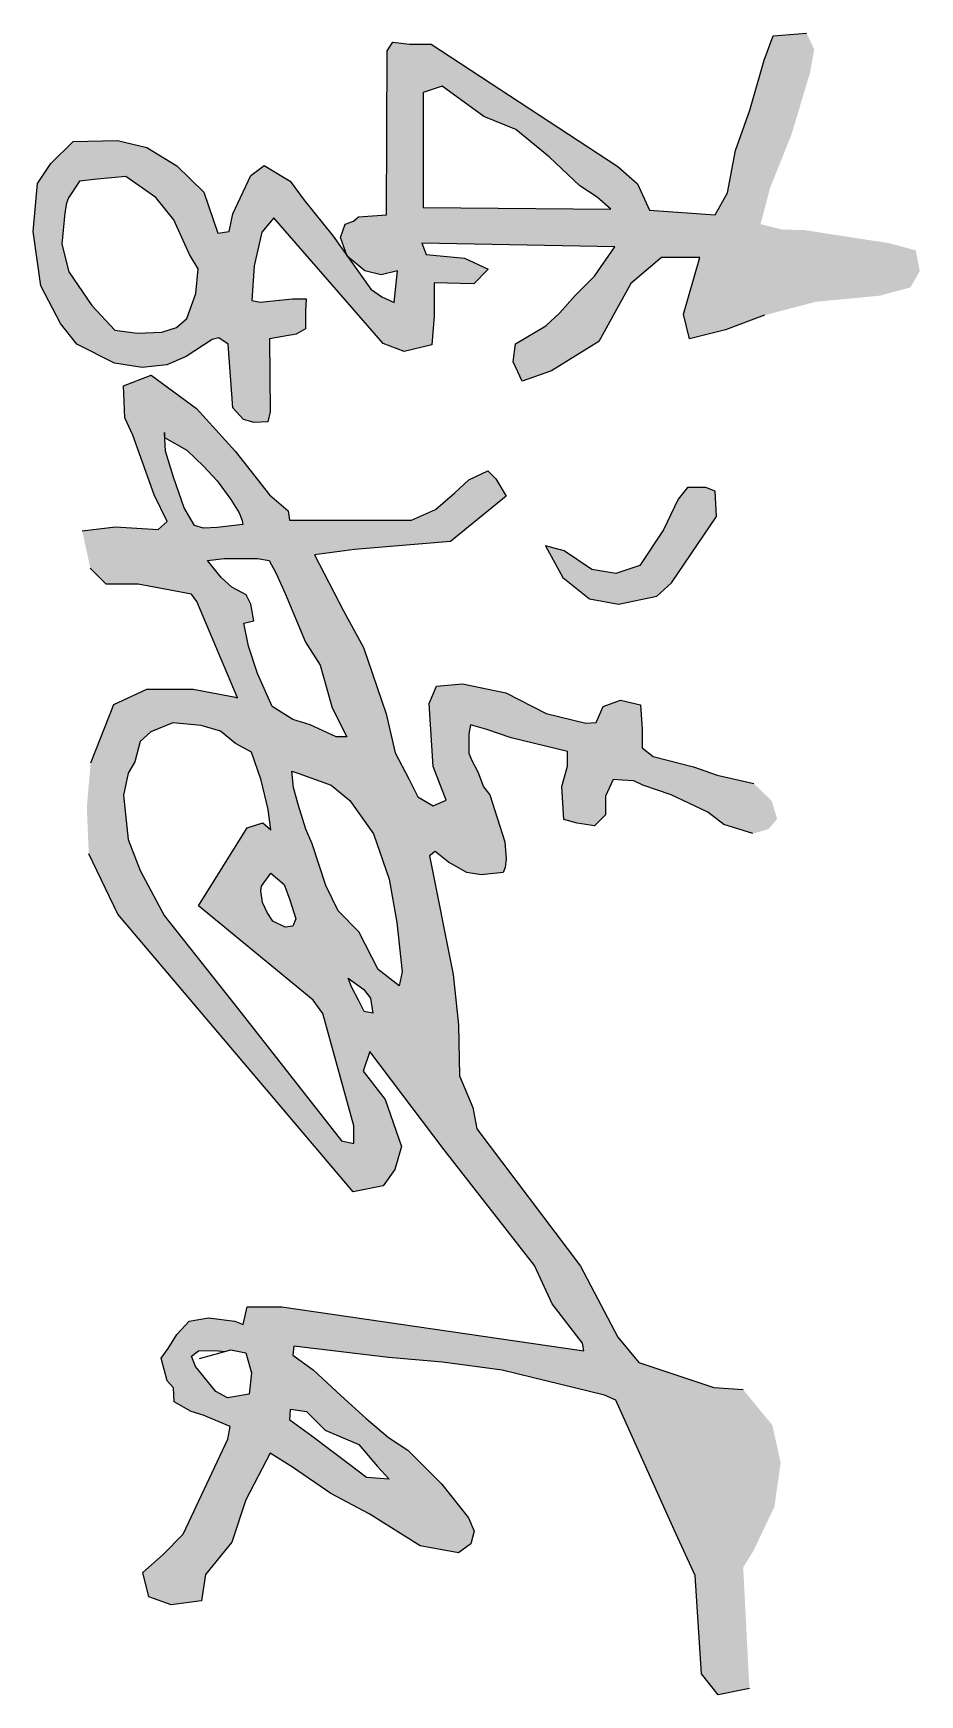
# Model space of a CAD drawing. Header units: millimetres. Extents: x 1618082 to 1961966, y -194823 to 101334.
# Drawn here: x 1633462 to 1634177, y -15534 to -14194 of the extents above; entities that cross this region are included whole.
import ezdxf

# ---------------------------------------------------------------- set-up
doc = ezdxf.new("R2010")
doc.units = ezdxf.units.MM
doc.header["$LTSCALE"] = 500
doc.layers.get('0').update_dxf_attribs({"color": 8})

msp = doc.modelspace()

# ---------------------------------------------------------------- hatches: boundary and pattern name
h = msp.add_hatch(color=1)
h.paths.add_polyline_path([(1633999.8, -14375.2), (1633986.6, -14420.9), (1633991.5, -14440.8), (1634020.5, -14433.4), (1634052, -14421.7), (1634093.5, -14410.9), (1634144.8, -14406), (1634169.7, -14399.3), (1634177.2, -14386), (1634173.9, -14369.4), (1634152.3, -14363.6), (1634109.2, -14357), (1634084.2, -14353.1), (1634066.4, -14352.7), (1634048.8, -14348.3), (1634056.4, -14319.4), (1634073.7, -14276.1), (1634088.5, -14226.9), (1634092.1, -14207.5), (1634085.9, -14194.4), (1634058.9, -14196.4), (1634051.7, -14216.1), (1634040.1, -14256.5), (1634028.5, -14288.9), (1634022.2, -14323), (1634012.3, -14340.9), (1633959.2, -14336.9), (1633949.6, -14315.9), (1633933.7, -14301.9), (1633783.2, -14203.3), (1633765.7, -14203.3), (1633752.2, -14201.5), (1633747.7, -14208.7), (1633747.2, -14340.9), (1633724.7, -14342.4), (1633720.7, -14346), (1633713.9, -14348.2), (1633710.2, -14359), (1633715.6, -14374.1), (1633729.8, -14385.9), (1633742.8, -14389.1), (1633756.2, -14385.9), (1633753.3, -14411.6), (1633743.5, -14406.9), (1633734.5, -14400.7), (1633704.3, -14358.1), (1633680.7, -14329), (1633669.5, -14313.7), (1633648.5, -14301.1), (1633637.8, -14309), (1633623.3, -14339.9), (1633620.3, -14354.2), (1633611.3, -14355.7), (1633600, -14322.6), (1633578.2, -14301.2), (1633554.1, -14286.5), (1633530.4, -14280.8), (1633494.7, -14281.8), (1633476.6, -14299.4), (1633465.7, -14315.6), (1633462.4, -14354.1), (1633468.6, -14398), (1633484.3, -14428.4), (1633497.6, -14445.1), (1633528, -14460.5), (1633550.1, -14463.8), (1633570, -14461.6), (1633585.7, -14455.1), (1633606.7, -14441.4), (1633612, -14440), (1633619.5, -14445.1), (1633623.2, -14496.5), (1633631.8, -14505.8), (1633640.5, -14508.2), (1633651.6, -14507.6), (1633653.4, -14499.6), (1633652.8, -14440.8), (1633674.4, -14437.1), (1633681.8, -14432.8), (1633681.8, -14418.5), (1633682.5, -14408.6), (1633671.3, -14408.6), (1633645.4, -14411.1), (1633638.6, -14409.9), (1633640.5, -14382), (1633646.6, -14354.8), (1633656.5, -14343.1), (1633744.4, -14444.4), (1633761.4, -14451.1), (1633783.9, -14445.7), (1633785.7, -14422.1), (1633785.7, -14395.6), (1633817.5, -14396.5), (1633829.3, -14384.7), (1633810.2, -14375.6), (1633779.3, -14372.9), (1633775.7, -14363.7), (1633931.2, -14366.5), (1633914.8, -14390.2), (1633899.4, -14405.7), (1633886.6, -14420.2), (1633875.7, -14430.3), (1633851.2, -14444.8), (1633849.3, -14459.4), (1633856.6, -14474.9), (1633880.3, -14466.7), (1633918.5, -14443), (1633944.1, -14396.1), (1633969, -14375.1)])
h.paths.add_polyline_path([(1633928.2, -14336.2), (1633776.9, -14334.9), (1633776.9, -14242.1), (1633792.2, -14237.1), (1633825.7, -14261.5), (1633851.5, -14272), (1633878.7, -14294.3), (1633903.1, -14317.4), (1633917, -14326.5)], flags=16)
h.paths.add_polyline_path([(1633595.3, -14384.3), (1633593.6, -14404.2), (1633586.2, -14424.3), (1633577.8, -14431.7), (1633566.1, -14435.4), (1633546.3, -14436.1), (1633528.1, -14433.8), (1633509.7, -14413.9), (1633491.2, -14386.7), (1633485.5, -14364.5), (1633487.9, -14339.3), (1633489.2, -14331.5), (1633490.9, -14327.2), (1633499.6, -14313.7), (1633514, -14312), (1633537, -14310), (1633561.3, -14326.8), (1633575.8, -14344.7), (1633588.4, -14372.9)], flags=16)
h = msp.add_hatch(color=1)
h.paths.add_polyline_path([(1633843.8, -14567.6), (1633835.4, -14553.7), (1633828.8, -14547.1), (1633813.6, -14554.4), (1633802.3, -14565), (1633786.8, -14578.4), (1633767.5, -14587), (1633669, -14587), (1633667.9, -14579.5), (1633652.9, -14566.6), (1633625.1, -14531.3), (1633594, -14496.9), (1633557.6, -14470.1), (1633535.1, -14478.7), (1633536.2, -14504.4), (1633542.6, -14518.4), (1633559.8, -14566.6), (1633570.5, -14588.1), (1633563, -14594.5), (1633528.7, -14592.4), (1633501.9, -14595.6), (1633508.4, -14625.6), (1633521.2, -14638.5), (1633546.9, -14638.5), (1633590.1, -14646.5), (1633594.2, -14652.5), (1633627, -14730.3), (1633624.2, -14729.5), (1633591.4, -14723.2), (1633554, -14723.2), (1633527.4, -14735.7), (1633508.7, -14782.6), (1633505.6, -14818.6), (1633507.2, -14856.1), (1633530.6, -14904.5), (1633720.4, -15128.4), (1633744.4, -15123.6), (1633754, -15110.4), (1633759.3, -15091.9), (1633746.1, -15054), (1633728.5, -15031.1), (1633733.8, -15015.3), (1633793.6, -15094.6), (1633866.6, -15187.9), (1633880.7, -15218.7), (1633905.3, -15250.4), (1633906.2, -15256.6), (1633662.9, -15221.2), (1633634.8, -15221.2), (1633631.7, -15235.5), (1633624.9, -15232.8), (1633603.7, -15230), (1633588.2, -15232.8), (1633578.3, -15243.4), (1633571.2, -15254.8), (1633565.5, -15262.6), (1633570.5, -15281), (1633575.4, -15286.6), (1633576.1, -15297.9), (1633589.6, -15305.7), (1633599.5, -15308.6), (1633621.2, -15317.7), (1633619.2, -15327.8), (1633583.4, -15404.5), (1633567.1, -15420.8), (1633550.8, -15435.5), (1633555.7, -15455), (1633573.6, -15461.6), (1633598, -15458.3), (1633601.3, -15437.1), (1633622.4, -15411), (1633633.8, -15376.7), (1633653.4, -15339.2), (1633671.3, -15350.6), (1633702.3, -15371.8), (1633733.2, -15388.1), (1633774.3, -15414), (1633805.2, -15419.5), (1633815.2, -15412.2), (1633817.9, -15402.2), (1633813.3, -15391.3), (1633791.5, -15364), (1633764.3, -15336.7), (1633748.9, -15326.7), (1633730.7, -15311.2), (1633710.7, -15293), (1633688, -15272.1), (1633671.7, -15260.3), (1633672.6, -15253), (1633748.9, -15262.1), (1633792.5, -15265.7), (1633840.5, -15272.3), (1633923.1, -15292.4), (1633932.1, -15296.4), (1633979.2, -15400.9), (1633996.1, -15437.9), (1634001.1, -15517.1), (1634014.6, -15534), (1634039.8, -15528.9), (1634034.8, -15431.2), (1634043.2, -15417.7), (1634060, -15382.3), (1634065, -15346.9), (1634058.3, -15316.6), (1634034.8, -15288), (1634011.2, -15286.3), (1633950.6, -15266.1), (1633933.8, -15245.8), (1633903.5, -15188.5), (1633820, -15077.8), (1633816.7, -15060.4), (1633806.1, -15035.1), (1633805.4, -14993.8), (1633800.9, -14953.2), (1633781.8, -14857.7), (1633786.5, -14854), (1633797.1, -14862.6), (1633811.9, -14871.1), (1633823.6, -14872.8), (1633841.3, -14871.1), (1633843, -14867), (1633843.7, -14860.1), (1633842.7, -14846.4), (1633836.5, -14826.9), (1633830.4, -14808.5), (1633825.3, -14802), (1633820.8, -14790), (1633815.7, -14780.1), (1633813.7, -14774.9), (1633813.7, -14759.5), (1633815, -14752), (1633828, -14755.8), (1633847.8, -14762.5), (1633893.1, -14773.6), (1633893.1, -14785.4), (1633888.7, -14801.6), (1633890.3, -14828.4), (1633900.9, -14831.2), (1633914.9, -14833.5), (1633923.8, -14824.5), (1633923.8, -14809.4), (1633930, -14796), (1633937.2, -14796.6), (1633946.7, -14797.1), (1633954, -14800.5), (1633976.8, -14808.3), (1634006.4, -14822.3), (1634019.3, -14832.3), (1634042.7, -14839.6), (1634055, -14836.2), (1634062.2, -14827.9), (1634057.8, -14813.3), (1634043.3, -14799.3), (1634013.7, -14792.6), (1633994.7, -14785.9), (1633962.3, -14777.5), (1633953.3, -14770.4), (1633953.3, -14755.8), (1633952, -14735.9), (1633936, -14732.1), (1633922, -14737.2), (1633916.2, -14750), (1633907.9, -14750.6), (1633875.9, -14742.9), (1633843.3, -14726.3), (1633808.5, -14718.8), (1633787.5, -14720.9), (1633781.6, -14734.7), (1633784.8, -14785.7), (1633795.3, -14812.6), (1633784.8, -14817.2), (1633772.4, -14809.9), (1633765.2, -14795.5), (1633754.1, -14774.6), (1633746.9, -14743.2), (1633728.7, -14689.7), (1633712.6, -14660.2), (1633689.1, -14615), (1633721.3, -14610.7), (1633798.7, -14604.2)])
h.paths.add_polyline_path([(1633665.4, -14646.1), (1633682, -14685.4), (1633693.7, -14703.9), (1633703.5, -14738.3), (1633715.2, -14761.7), (1633706.6, -14761.7), (1633685.7, -14751.9), (1633671.6, -14747.6), (1633655, -14737.1), (1633643.3, -14710.7), (1633636, -14688.5), (1633632.3, -14670.1), (1633640.3, -14668.2), (1633637.8, -14654.7), (1633634.1, -14647.3), (1633622.5, -14641.1), (1633613.9, -14633.1), (1633602.8, -14619.6), (1633616.3, -14617.8), (1633643.3, -14617.8), (1633652.5, -14619.6), (1633658.1, -14629.5)], flags=16)
h.paths.add_polyline_path([(1633631.3, -14590.5), (1633610.8, -14593), (1633599.7, -14593.4), (1633592.3, -14591.3), (1633584.1, -14577), (1633575.5, -14552.3), (1633569, -14531.4), (1633568.4, -14520.5), (1633568.2, -14520.3), (1633568.2, -14516.2), (1633568.4, -14520.5), (1633586.2, -14530.6), (1633599.7, -14543.3), (1633610.8, -14555.2), (1633621.8, -14570.4), (1633628.4, -14581.1), (1633630.9, -14587.2)], flags=16)
h.paths.add_polyline_path([(1633702.7, -14800.6), (1633717.6, -14813.1), (1633736.8, -14839.8), (1633749.3, -14876.5), (1633755.5, -14911.3), (1633759.8, -14951.1), (1633757.3, -14962.3), (1633740.6, -14949.3), (1633725, -14918.8), (1633708.3, -14902), (1633698.3, -14881.5), (1633687.2, -14847.9), (1633682.2, -14836.1), (1633676, -14816.2), (1633672.3, -14802.5), (1633671, -14789.4), (1633676.6, -14791.3)], flags=16)
h.paths.add_polyline_path([(1633638.4, -14773.9), (1633646.2, -14796.7), (1633651.9, -14820.2), (1633654, -14836.6), (1633647.6, -14830.9), (1633634.8, -14835.1), (1633595.7, -14897.9), (1633688.2, -14974.1), (1633696, -14984.8), (1633720.9, -15075.3), (1633720.9, -15089.6), (1633710.9, -15087.4), (1633627, -14980.5), (1633567.9, -14905.7), (1633548.7, -14869.4), (1633538.8, -14844.4), (1633535.2, -14808.8), (1633538.8, -14791), (1633544.4, -14781.7), (1633548.7, -14765.3), (1633557.3, -14757.5), (1633575, -14750.3), (1633597.8, -14752.5), (1633613.3, -14757.2), (1633625.6, -14767.1)], flags=16)
h.paths.add_polyline_path([(1633654, -14871.7), (1633664.6, -14880.8), (1633669.3, -14893), (1633674, -14908.3), (1633671.7, -14914.2), (1633665.4, -14915), (1633655.6, -14910.3), (1633650.9, -14903.2), (1633647.3, -14895.3), (1633645.8, -14885.9), (1633646.5, -14882)], flags=16)
h.paths.add_polyline_path([(1633716.3, -14956.1), (1633729, -14965.5), (1633734.2, -14972.4), (1633736.1, -14984.4), (1633729.3, -14983.1), (1633724.7, -14974), (1633718.9, -14963.2)], flags=16)
h.paths.add_polyline_path([(1633633.9, -15258.4), (1633638.5, -15274.4), (1633636.4, -15291.7), (1633619.1, -15294.6), (1633609.5, -15289.6), (1633593.1, -15269.3), (1633590.1, -15260.9), (1633595.6, -15256.7), (1633609, -15256.3), (1633616.5, -15257.3), (1633621.7, -15255.9)], flags=16)
h.paths.add_polyline_path([(1633682.8, -15305.7), (1633697.8, -15320.7), (1633725, -15332.3), (1633739.9, -15350), (1633749.4, -15360.2), (1633731.1, -15358.8), (1633718.8, -15349.3), (1633686.9, -15325.5), (1633669.2, -15312.5), (1633669.9, -15303.7)], flags=16)
msp.add_hatch(color=1).paths.add_polyline_path([(1633965.2, -14648.2), (1633977, -14637.5), (1634013.3, -14584), (1634012.2, -14563.7), (1634004.8, -14560.5), (1633989.8, -14560.5), (1633982.3, -14570.1), (1633970.6, -14594.7), (1633951.4, -14623.6), (1633932.1, -14630), (1633912.9, -14626.8), (1633890.5, -14611.8), (1633875.5, -14607.6), (1633889.4, -14633.2), (1633910.8, -14650.3), (1633934.3, -14654.6)])

# ---------------------------------------------------------------- linework, layer by layer
at = {"color": 1}
for p, q in [((1633986.6, -14420.9), (1633999.8, -14375.2)), ((1633991.5, -14440.8), (1633986.6, -14420.9)), ((1634052, -14421.7), (1634020.5, -14433.4)), ((1634020.5, -14433.4), (1633991.5, -14440.8)), ((1633535.1, -14478.7), (1633557.6, -14470.1)), ((1633536.2, -14504.4), (1633535.1, -14478.7)), ((1633557.6, -14470.1), (1633594, -14496.9)), ((1633542.6, -14518.4), (1633536.2, -14504.4)), ((1633594, -14496.9), (1633625.1, -14531.3)), ((1633559.8, -14566.6), (1633542.6, -14518.4)), ((1633625.1, -14531.3), (1633652.9, -14566.6)), ((1633813.6, -14554.4), (1633828.8, -14547.1)), ((1633828.8, -14547.1), (1633835.4, -14553.7)), ((1633802.3, -14565), (1633813.6, -14554.4)), ((1633835.4, -14553.7), (1633843.8, -14567.6)), ((1633989.8, -14560.5), (1633982.3, -14570.1)), ((1634004.8, -14560.5), (1633989.8, -14560.5)), ((1634012.2, -14563.7), (1634004.8, -14560.5)), ((1633570.5, -14588.1), (1633559.8, -14566.6)), ((1633652.9, -14566.6), (1633667.9, -14579.5)), ((1633786.8, -14578.4), (1633802.3, -14565)), ((1633843.8, -14567.6), (1633798.7, -14604.2)), ((1633982.3, -14570.1), (1633970.6, -14594.7)), ((1634013.3, -14584), (1634012.2, -14563.7)), ((1633563, -14594.5), (1633570.5, -14588.1)), ((1633667.9, -14579.5), (1633669, -14587)), ((1633669, -14587), (1633767.5, -14587)), ((1633767.5, -14587), (1633786.8, -14578.4)), ((1633977, -14637.5), (1634013.3, -14584)), ((1633501.9, -14595.6), (1633528.7, -14592.4)), ((1633528.7, -14592.4), (1633563, -14594.5)), ((1633970.6, -14594.7), (1633951.4, -14623.6)), ((1633721.3, -14610.7), (1633689.1, -14615)), ((1633689.1, -14615), (1633712.6, -14660.2)), ((1633798.7, -14604.2), (1633721.3, -14610.7)), ((1633890.5, -14611.8), (1633875.5, -14607.6)), ((1633875.5, -14607.6), (1633889.4, -14633.2)), ((1633912.9, -14626.8), (1633890.5, -14611.8)), ((1633521.2, -14638.5), (1633508.4, -14625.6)), ((1633932.1, -14630), (1633912.9, -14626.8)), ((1633951.4, -14623.6), (1633932.1, -14630)), ((1633546.9, -14638.5), (1633521.2, -14638.5)), ((1633590.1, -14646.5), (1633546.9, -14638.5)), ((1633889.4, -14633.2), (1633910.8, -14650.3)), ((1633965.2, -14648.2), (1633977, -14637.5)), ((1633594.2, -14652.5), (1633590.1, -14646.5)), ((1633627, -14730.3), (1633594.2, -14652.5)), ((1633910.8, -14650.3), (1633934.3, -14654.6)), ((1633934.3, -14654.6), (1633965.2, -14648.2)), ((1633712.6, -14660.2), (1633728.7, -14689.7)), ((1633728.7, -14689.7), (1633746.9, -14743.2)), ((1633781.6, -14734.7), (1633787.5, -14720.9)), ((1633787.5, -14720.9), (1633808.5, -14718.8)), ((1633808.5, -14718.8), (1633843.3, -14726.3)), ((1633508.7, -14782.6), (1633527.4, -14735.7)), ((1633527.4, -14735.7), (1633554, -14723.2)), ((1633554, -14723.2), (1633591.4, -14723.2)), ((1633591.4, -14723.2), (1633624.2, -14729.5)), ((1633624.2, -14729.5), (1633627, -14730.3)), ((1633784.8, -14785.7), (1633781.6, -14734.7)), ((1633843.3, -14726.3), (1633875.9, -14742.9)), ((1633922, -14737.2), (1633936, -14732.1)), ((1633936, -14732.1), (1633952, -14735.9)), ((1633746.9, -14743.2), (1633754.1, -14774.6)), ((1633875.9, -14742.9), (1633907.9, -14750.6)), ((1633916.2, -14750), (1633922, -14737.2)), ((1633952, -14735.9), (1633953.3, -14755.8)), ((1633815, -14752), (1633813.7, -14759.5)), ((1633813.7, -14759.5), (1633813.7, -14774.9)), ((1633828, -14755.8), (1633815, -14752)), ((1633847.8, -14762.5), (1633828, -14755.8)), ((1633893.1, -14773.6), (1633847.8, -14762.5)), ((1633907.9, -14750.6), (1633916.2, -14750)), ((1633953.3, -14755.8), (1633953.3, -14770.4)), ((1633754.1, -14774.6), (1633765.2, -14795.5)), ((1633813.7, -14774.9), (1633815.7, -14780.1)), ((1633893.1, -14785.4), (1633893.1, -14773.6)), ((1633953.3, -14770.4), (1633962.3, -14777.5)), ((1633795.3, -14812.6), (1633784.8, -14785.7)), ((1633815.7, -14780.1), (1633820.8, -14790)), ((1633888.7, -14801.6), (1633893.1, -14785.4)), ((1633962.3, -14777.5), (1633994.7, -14785.9)), ((1633994.7, -14785.9), (1634013.7, -14792.6)), ((1633765.2, -14795.5), (1633772.4, -14809.9)), ((1633820.8, -14790), (1633825.3, -14802)), ((1633825.3, -14802), (1633830.4, -14808.5)), ((1633890.3, -14828.4), (1633888.7, -14801.6)), ((1633930, -14796), (1633923.8, -14809.4)), ((1633937.2, -14796.6), (1633930, -14796)), ((1633946.7, -14797.1), (1633937.2, -14796.6)), ((1633954, -14800.5), (1633946.7, -14797.1)), ((1633976.8, -14808.3), (1633954, -14800.5)), ((1634013.7, -14792.6), (1634043.3, -14799.3)), ((1633772.4, -14809.9), (1633784.8, -14817.2)), ((1633784.8, -14817.2), (1633795.3, -14812.6)), ((1633830.4, -14808.5), (1633836.5, -14826.9)), ((1633923.8, -14809.4), (1633923.8, -14824.5)), ((1634006.4, -14822.3), (1633976.8, -14808.3)), ((1633836.5, -14826.9), (1633842.7, -14846.4)), ((1633900.9, -14831.2), (1633890.3, -14828.4)), ((1633923.8, -14824.5), (1633914.9, -14833.5)), ((1634019.3, -14832.3), (1634006.4, -14822.3)), ((1633914.9, -14833.5), (1633900.9, -14831.2)), ((1634042.7, -14839.6), (1634019.3, -14832.3)), ((1633530.6, -14904.5), (1633507.2, -14856.1)), ((1633786.5, -14854), (1633781.8, -14857.7)), ((1633797.1, -14862.6), (1633786.5, -14854)), ((1633842.7, -14846.4), (1633843.7, -14860.1)), ((1633781.8, -14857.7), (1633800.9, -14953.2)), ((1633811.9, -14871.1), (1633797.1, -14862.6)), ((1633843, -14867), (1633841.3, -14871.1)), ((1633843.7, -14860.1), (1633843, -14867)), ((1633823.6, -14872.8), (1633811.9, -14871.1)), ((1633841.3, -14871.1), (1633823.6, -14872.8)), ((1633720.4, -15128.4), (1633530.6, -14904.5)), ((1633800.9, -14953.2), (1633805.4, -14993.8)), ((1633805.4, -14993.8), (1633806.1, -15035.1)), ((1633733.8, -15015.3), (1633728.5, -15031.1)), ((1633793.6, -15094.6), (1633733.8, -15015.3)), ((1633728.5, -15031.1), (1633746.1, -15054)), ((1633806.1, -15035.1), (1633816.7, -15060.4)), ((1633746.1, -15054), (1633759.3, -15091.9)), ((1633816.7, -15060.4), (1633820, -15077.8)), ((1633820, -15077.8), (1633903.5, -15188.5)), ((1633759.3, -15091.9), (1633754, -15110.4)), ((1633866.6, -15187.9), (1633793.6, -15094.6)), ((1633754, -15110.4), (1633744.4, -15123.6)), ((1633744.4, -15123.6), (1633720.4, -15128.4)), ((1633880.7, -15218.7), (1633866.6, -15187.9)), ((1633903.5, -15188.5), (1633933.8, -15245.8)), ((1633588.2, -15232.8), (1633603.7, -15230)), ((1633603.7, -15230), (1633624.9, -15232.8)), ((1633631.7, -15235.5), (1633634.8, -15221.2)), ((1633634.8, -15221.2), (1633662.9, -15221.2)), ((1633662.9, -15221.2), (1633906.2, -15256.6)), ((1633905.3, -15250.4), (1633880.7, -15218.7)), ((1633571.2, -15254.8), (1633578.3, -15243.4)), ((1633578.3, -15243.4), (1633588.2, -15232.8)), ((1633624.9, -15232.8), (1633631.7, -15235.5)), ((1633565.5, -15262.6), (1633571.2, -15254.8)), ((1633672.6, -15253), (1633671.7, -15260.3)), ((1633748.9, -15262.1), (1633672.6, -15253)), ((1633906.2, -15256.6), (1633905.3, -15250.4)), ((1633933.8, -15245.8), (1633950.6, -15266.1)), ((1633570.5, -15281), (1633565.5, -15262.6)), ((1633671.7, -15260.3), (1633688, -15272.1)), ((1633792.5, -15265.7), (1633748.9, -15262.1)), ((1633840.5, -15272.3), (1633792.5, -15265.7)), ((1633950.6, -15266.1), (1634011.2, -15286.3)), ((1633575.4, -15286.6), (1633570.5, -15281)), ((1633688, -15272.1), (1633710.7, -15293)), ((1633923.1, -15292.4), (1633840.5, -15272.3)), ((1633576.1, -15297.9), (1633575.4, -15286.6)), ((1633589.6, -15305.7), (1633576.1, -15297.9)), ((1633710.7, -15293), (1633730.7, -15311.2)), ((1633932.1, -15296.4), (1633923.1, -15292.4)), ((1633979.2, -15400.9), (1633932.1, -15296.4)), ((1634011.2, -15286.3), (1634034.8, -15288)), ((1633599.5, -15308.6), (1633589.6, -15305.7)), ((1633621.2, -15317.7), (1633599.5, -15308.6)), ((1633730.7, -15311.2), (1633748.9, -15326.7)), ((1633619.2, -15327.8), (1633621.2, -15317.7)), ((1633583.4, -15404.5), (1633619.2, -15327.8)), ((1633619.2, -15327.8), (1633619.2, -15327.8)), ((1633748.9, -15326.7), (1633764.3, -15336.7)), ((1633764.3, -15336.7), (1633791.5, -15364)), ((1633653.4, -15339.2), (1633633.8, -15376.7)), ((1633671.3, -15350.6), (1633653.4, -15339.2)), ((1633702.3, -15371.8), (1633671.3, -15350.6)), ((1633791.5, -15364), (1633813.3, -15391.3)), ((1633633.8, -15376.7), (1633622.4, -15411)), ((1633733.2, -15388.1), (1633702.3, -15371.8)), ((1633774.3, -15414), (1633733.2, -15388.1)), ((1633813.3, -15391.3), (1633817.9, -15402.2)), ((1633567.1, -15420.8), (1633583.4, -15404.5)), ((1633817.9, -15402.2), (1633815.2, -15412.2)), ((1633996.1, -15437.9), (1633979.2, -15400.9)), ((1633622.4, -15411), (1633601.3, -15437.1)), ((1633805.2, -15419.5), (1633774.3, -15414)), ((1633815.2, -15412.2), (1633805.2, -15419.5)), ((1633550.8, -15435.5), (1633567.1, -15420.8)), ((1633555.7, -15455), (1633550.8, -15435.5)), ((1633601.3, -15437.1), (1633598, -15458.3)), ((1634001.1, -15517.1), (1633996.1, -15437.9)), ((1633573.6, -15461.6), (1633555.7, -15455)), ((1633598, -15458.3), (1633573.6, -15461.6)), ((1634014.6, -15534), (1634001.1, -15517.1)), ((1634039.8, -15528.9), (1634014.6, -15534)), ((1634014.6, -15534), (1634014.6, -15534))]:
    msp.add_line(p, q, dxfattribs=at)
for points in [[(1633999.8, -14375.2), (1633969, -14375.1), (1633944.1, -14396.1), (1633918.5, -14443), (1633880.3, -14466.7), (1633856.6, -14474.9), (1633849.3, -14459.4), (1633851.2, -14444.8), (1633875.7, -14430.3), (1633886.6, -14420.2), (1633899.4, -14405.7), (1633914.8, -14390.2), (1633931.2, -14366.5), (1633775.7, -14363.7), (1633779.3, -14372.9), (1633810.2, -14375.6), (1633829.3, -14384.7), (1633817.5, -14396.5), (1633785.7, -14395.6), (1633785.7, -14422.1), (1633783.9, -14445.7), (1633761.4, -14451.1), (1633744.4, -14444.4), (1633656.5, -14343.1), (1633646.6, -14354.8), (1633640.5, -14382), (1633638.6, -14409.9), (1633645.4, -14411.1), (1633671.3, -14408.6), (1633682.5, -14408.6), (1633681.8, -14418.5), (1633681.8, -14432.8), (1633674.4, -14437.1), (1633652.8, -14440.8), (1633653.4, -14499.6), (1633651.6, -14507.6), (1633640.5, -14508.2), (1633631.8, -14505.8), (1633623.2, -14496.5), (1633619.5, -14445.1), (1633612, -14440), (1633606.7, -14441.4), (1633585.7, -14455.1), (1633570, -14461.6), (1633550.1, -14463.8), (1633528, -14460.5), (1633497.6, -14445.1), (1633484.3, -14428.4), (1633468.6, -14398), (1633462.4, -14354.1), (1633465.7, -14315.6), (1633476.6, -14299.4), (1633494.7, -14281.8), (1633530.4, -14280.8), (1633554.1, -14286.5), (1633578.2, -14301.2), (1633600, -14322.6), (1633611.3, -14355.7), (1633620.3, -14354.2), (1633623.3, -14339.9), (1633637.8, -14309), (1633648.5, -14301.1), (1633669.5, -14313.7), (1633680.7, -14329), (1633704.3, -14358.1), (1633734.5, -14400.7), (1633743.5, -14406.9), (1633753.3, -14411.6), (1633756.2, -14385.9), (1633742.8, -14389.1), (1633729.8, -14385.9), (1633715.6, -14374.1), (1633710.2, -14359), (1633713.9, -14348.2), (1633720.7, -14346), (1633724.7, -14342.4), (1633747.2, -14340.9), (1633747.7, -14208.7), (1633752.2, -14201.5), (1633765.7, -14203.3), (1633783.2, -14203.3), (1633933.7, -14301.9), (1633949.6, -14315.9), (1633959.2, -14336.9), (1634012.3, -14340.9), (1634022.2, -14323), (1634028.5, -14288.9), (1634040.1, -14256.5), (1634051.7, -14216.1), (1634058.9, -14196.4), (1634085.9, -14194.4)], [(1633776.9, -14242.1), (1633776.9, -14334.9), (1633928.2, -14336.2), (1633917, -14326.5), (1633903.1, -14317.4), (1633878.7, -14294.3), (1633851.5, -14272), (1633825.7, -14261.5), (1633792.2, -14237.1), (1633776.9, -14242.1)], [(1633588.4, -14372.9), (1633575.8, -14344.7), (1633561.3, -14326.8), (1633537, -14310), (1633514, -14312), (1633499.6, -14313.7), (1633490.9, -14327.2), (1633489.2, -14331.5), (1633487.9, -14339.3), (1633485.5, -14364.5), (1633491.2, -14386.7), (1633509.7, -14413.9), (1633528.1, -14433.8), (1633546.3, -14436.1), (1633566.1, -14435.4), (1633577.8, -14431.7), (1633586.2, -14424.3), (1633593.6, -14404.2), (1633595.3, -14384.3), (1633588.4, -14372.9)], [(1633568.2, -14520.3), (1633586.2, -14530.6), (1633599.7, -14543.3), (1633610.8, -14555.2), (1633621.8, -14570.4), (1633628.4, -14581.1), (1633630.9, -14587.2), (1633631.3, -14590.5), (1633610.8, -14593), (1633599.7, -14593.4), (1633592.3, -14591.3), (1633584.1, -14577), (1633575.5, -14552.3), (1633569, -14531.4), (1633568.2, -14516.2), (1633568.2, -14520.3)], [(1633616.3, -14617.8), (1633643.3, -14617.8), (1633652.5, -14619.6), (1633658.1, -14629.5), (1633665.4, -14646.1), (1633682, -14685.4), (1633693.7, -14703.9), (1633703.5, -14738.3), (1633715.2, -14761.7), (1633706.6, -14761.7), (1633685.7, -14751.9), (1633671.6, -14747.6), (1633655, -14737.1), (1633643.3, -14710.7), (1633636, -14688.5), (1633632.3, -14670.1), (1633640.3, -14668.2), (1633637.8, -14654.7), (1633634.1, -14647.3), (1633622.5, -14641.1), (1633613.9, -14633.1), (1633602.8, -14619.6), (1633616.3, -14617.8)], [(1633625.6, -14767.1), (1633613.3, -14757.2), (1633597.8, -14752.5), (1633575, -14750.3), (1633557.3, -14757.5), (1633548.7, -14765.3), (1633544.4, -14781.7), (1633538.8, -14791), (1633535.2, -14808.8), (1633538.8, -14844.4), (1633548.7, -14869.4), (1633567.9, -14905.7), (1633627, -14980.5), (1633710.9, -15087.4), (1633720.9, -15089.6), (1633720.9, -15075.3), (1633696, -14984.8), (1633688.2, -14974.1), (1633595.7, -14897.9), (1633634.8, -14835.1), (1633647.6, -14830.9), (1633654, -14836.6), (1633651.9, -14820.2), (1633646.2, -14796.7), (1633638.4, -14773.9), (1633625.6, -14767.1)], [(1633687.2, -14847.9), (1633682.2, -14836.1), (1633676, -14816.2), (1633672.3, -14802.5), (1633671, -14789.4), (1633676.6, -14791.3)], [(1633676.6, -14791.3), (1633702.7, -14800.6), (1633717.6, -14813.1), (1633736.8, -14839.8), (1633749.3, -14876.5), (1633755.5, -14911.3), (1633759.8, -14951.1), (1633757.3, -14962.3), (1633740.6, -14949.3), (1633725, -14918.8), (1633708.3, -14902), (1633698.3, -14881.5), (1633687.2, -14847.9)], [(1633654, -14871.7), (1633664.6, -14880.8), (1633669.3, -14893), (1633674, -14908.3), (1633671.7, -14914.2), (1633665.4, -14915), (1633655.6, -14910.3), (1633650.9, -14903.2), (1633647.3, -14895.3), (1633645.8, -14885.9), (1633646.5, -14882), (1633654, -14871.7)], [(1633716.3, -14956.1), (1633729, -14965.5), (1633734.2, -14972.4), (1633736.1, -14984.4), (1633729.3, -14983.1), (1633724.7, -14974), (1633718.9, -14963.2), (1633716.3, -14956.1)], [(1633596.4, -15263), (1633621.7, -15255.9), (1633633.9, -15258.4), (1633638.5, -15274.4), (1633636.4, -15291.7), (1633619.1, -15294.6), (1633609.5, -15289.6), (1633593.1, -15269.3), (1633590.1, -15260.9), (1633595.6, -15256.7), (1633609, -15256.3), (1633616.5, -15257.3)], [(1633669.9, -15303.7), (1633682.8, -15305.7), (1633697.8, -15320.7), (1633725, -15332.3), (1633739.9, -15350), (1633749.4, -15360.2), (1633731.1, -15358.8), (1633718.8, -15349.3), (1633686.9, -15325.5), (1633669.2, -15312.5), (1633669.9, -15303.7)]]:
    msp.add_lwpolyline(points, dxfattribs=at)

doc.saveas('drawing.dxf')
